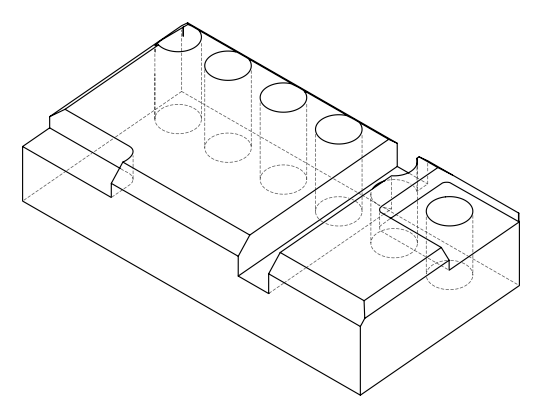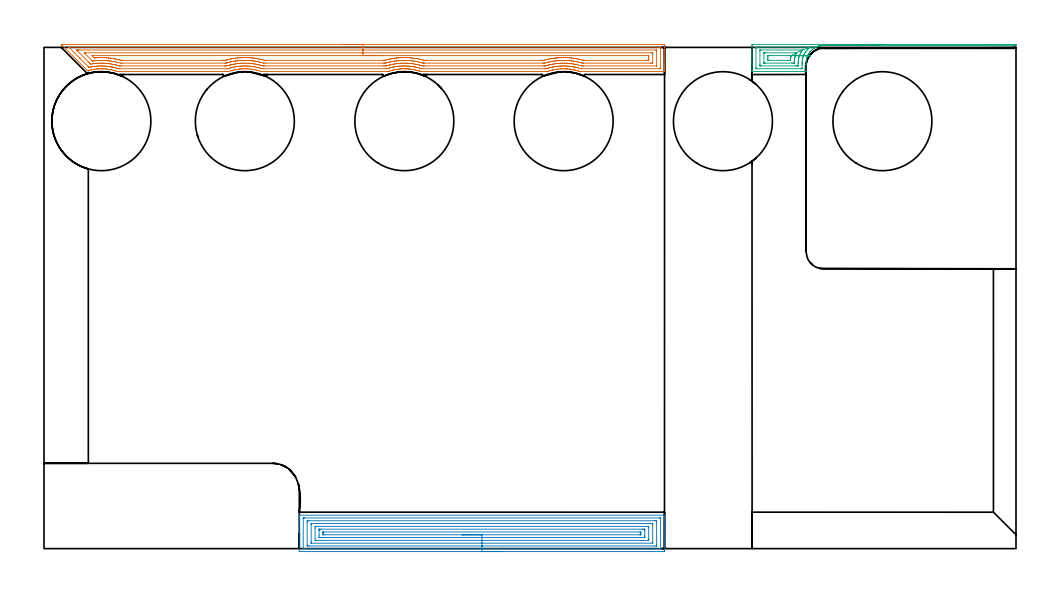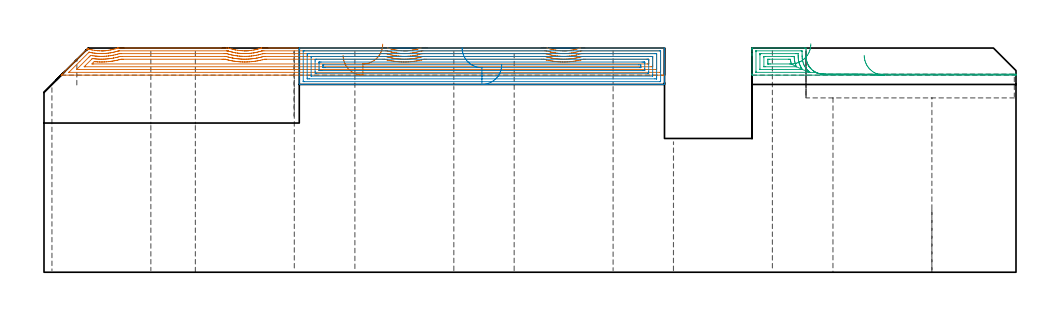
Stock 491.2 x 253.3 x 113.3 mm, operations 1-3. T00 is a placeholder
(PLAN: 15 operations, 3 tool changes, 94.5 min)
(1 AREA_MILL | FG_CHAMFER_SURFACE | UGT0205_001 | 12.26 min | 29806 mm3)
(2 AREA_MILL_1 | FG_CHAMFER_SURFACE_1 | UGT0205_001 | 10.62 min | 33862 mm3)
(3 AREA_MILL_2 | FG_CHAMFER_SURFACE_2 | UGT0205_001 | 2.42 min | 12071 mm3)
(4 AREA_MILL_3 | FG_CHAMFER_SURFACE_3 | UGT0205_001 | 7.56 min | 24013 mm3)
(5 AREA_MILL_4 | FG_CHAMFER_SURFACE_4 | UGT0205_001 | 5.31 min | 8658 mm3)
(6 AREA_MILL_5 | FG_CHAMFER_SURFACE_5 | UGT0205_001 | 12.17 min | 52395 mm3)
(7 MILL_CORNER_NOTCH_RECTANGULAR | CORNER_NOTCH_RECTANGULAR | NXT0201_012 | Follow Part, ap 4, ae 75% | 12.48 min | 205855 mm3)
(8 MILL_SLOT | SLOT_PARTIAL_RECTANGULAR | NXT0201_012 | Follow Part, ap 4, ae 75% | 21.01 min | 288629 mm3)
(9 MILL_RECTANGULAR_SLOT | SLOT_RECTANGULAR | UGT0201_019 | Follow Part, ap 10, ae 75% | 7.9 min | 519070 mm3)
(10 INDEXABLE_INSERT_DRILL_THROUGH_HOLE_FROM_SOLID | STEP1HOLE | NXT0302_038 | 0.47 min | 222355 mm3)
(11 INDEXABLE_INSERT_DRILL_THROUGH_HOLE_FROM_SOLID_1 | STEP1HOLE_1 | NXT0302_038 | 0.47 min | 222395 mm3)
(12 INDEXABLE_INSERT_DRILL_THROUGH_HOLE_FROM_SOLID_2 | STEP1HOLE_2 | NXT0302_038 | 0.47 min | 134652 mm3)
(13 INDEXABLE_INSERT_DRILL_THROUGH_HOLE_FROM_SOLID_3 | STEP1HOLE_3 | NXT0302_038 | 0.38 min | 172895 mm3)
(14 INDEXABLE_INSERT_DRILL_THROUGH_HOLE_FROM_SOLID_4 | STEP1HOLE_4 | NXT0302_038 | 0.47 min | 218298 mm3)
(15 INDEXABLE_INSERT_DRILL_THROUGH_HOLE_FROM_SOLID_5 | STEP1HOLE_5 | NXT0302_038 | 0.47 min | 222374 mm3)
(TOOL UGT0205_001 | Chamfer Mill 20 x 3 x 45 deg. | D20 FL50 Z2)
(TOOL NXT0201_012 | ENDMILL 16mm [2P460-1600-NA 1630] | D16 FL38 Z6)
(TOOL UGT0201_019 | End mill 40 mm | D40 FL63 Z6)
(TOOL NXT0302_038 | Index. Insert Drill 50mm [880-D5000L50-04] | D50 PA176 FL200 Z2)
(OP 1 AREA_MILL)
G17 G21 G94 G90
T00 M6
G54
G17 G0 G90 X151.15 Y254.8 S1061 M3
G43 Z123.3 H0
Z109.6
G94 G1 X151.188 Z108.728 F250.
X151.302 Z107.864
X151.491 Z107.012
X151.753 Z106.18
X152.087 Z105.374
X152.49 Z104.6
X152.958 Z103.864
X153.49 Z103.172
X154.079 Z102.529
X154.722 Z101.94
X155.414 Z101.409
X156.15 Z100.94
X156.924 Z100.537
X157.73 Z100.203
X158.562 Z99.941
X159.414 Z99.752
X160.278 Z99.638
X161.15 Z99.6
X312.381
X312.985 Y254.798 Z99.602
X313.582 Y254.793 Z99.604
X313.593 Y254.792 Z99.606
X313.597 Y254.196 Z100.201
X313.6 Y253.582 Z100.816
Y244.381 Z110.014
Y243.825 Z110.572
Y243.488 Z110.908
Y242.933 Z111.463
Y242.596 Z111.799
Y241.922 Z112.477
Y241.556 Z112.844
Y241.159 Z113.232
X313.59 Y241.102 Z113.288
X313.432 Y241.1 Z113.3
X271.007
X270.858 Y241.105 Z113.29
X270.777 Y241.123 Z113.274
X270.741 Y241.135 Z113.263
X270.367 Y241.254 Z113.144
X270.114 Y241.334 Z113.061
X270.048 Y241.355 Z113.041
X269.155 Y241.615 Z112.784
X268.262 Y241.841 Z112.556
X267.912 Y241.922 Z112.478
X267.881 Y241.929 Z112.471
X267.557 Y242.001 Z112.397
X267.512 Y242.011 Z112.387
X267.434 Y242.025 Z112.372
X267.37 Y242.037 Z112.36
X266.477 Y242.185 Z112.209
X265.968 Y242.257 Z112.139
X265.648 Y242.301 Z112.093
X265.585 Y242.31 Z112.085
X264.692 Y242.402 Z111.991
X264.311 Y242.428 Z111.965
X263.862 Y242.458 Z111.931
X263.799 Y242.463 Z111.927
X263.353 Y242.484 Z111.911
X263.32
X262.907 Y242.491 Z111.903
X262.014 Y242.483 Z111.911
X261.182 Y242.446 Z111.943
X261.121 Y242.444 Z111.946
X260.229 Y242.376 Z112.019
X259.336 Y242.275 Z112.12
X258.582 Y242.165 Z112.234
X258.444 Y242.144 Z112.255
X257.688 Y242.012 Z112.387
X257.551 Y241.982 Z112.417
X257.489 Y241.967 Z112.432
X257.163 Y241.888 Z112.504
X256.906 Y241.83 Z112.567
X256.658 Y241.773 Z112.625
X256.398 Y241.704 Z112.693
X256.27 Y241.668 Z112.725
X255.766 Y241.536 Z112.859
X255.639 Y241.5 Z112.899
X254.827 Y241.255 Z113.143
X254.493 Y241.146 Z113.249
X254.37 Y241.107 Z113.289
X254.314 Y241.105 Z113.291
X254.138 Y241.102 Z113.297
X190.624 Y241.1 Z113.3
X190.347 Y241.104 Z113.29
X190.175 Y241.158 Z113.236
X189.875 Y241.253 Z113.143
X189.731 Y241.299 Z113.096
X189.713 Y241.305 Z113.091
X189.521 Y241.362 Z113.035
X188.973 Y241.525 Z112.874
X188.838 Y241.563 Z112.832
X188.821 Y241.568 Z112.827
X188.383 Y241.683 Z112.716
X188.195 Y241.732 Z112.667
X187.944 Y241.796 Z112.601
X187.928 Y241.8 Z112.597
X187.012 Y242.011 Z112.387
X186.578 Y242.091 Z112.307
X186.229 Y242.15 Z112.248
X186.143 Y242.164 Z112.233
X185.25 Y242.289 Z112.105
X184.635 Y242.357 Z112.038
X184.358 Y242.387 Z112.008
X184.101 Y242.407 Z111.988
X183.479 Y242.453 Z111.937
X183.465 Y242.454 Z111.936
X183.019 Y242.477 Z111.917
X182.572 Y242.49 Z111.905
X182.126 Y242.496 Z111.9
X181.68 Y242.489 Z111.904
X180.787 Y242.453 Z111.935
X180.258 Y242.417 Z111.976
X179.906 Y242.391 Z112.001
X179.895 Z112.002
X179.002 Y242.295 Z112.099
X178.579 Y242.236 Z112.161
X178.109 Y242.168 Z112.227
X177.449 Y242.057 Z112.342
X177.217 Y242.017 Z112.381
X176.693 Y241.898 Z112.501
X176.333 Y241.815 Z112.581
X176.324 Y241.813 Z112.583
X175.896 Y241.704 Z112.695
X175.887 Y241.701 Z112.697
X175.414 Y241.579 Z112.82
X174.539 Y241.321 Z113.074
X174.239 Y241.229 Z113.17
X174.085 Y241.181 Z113.218
X173.958 Y241.142 Z113.257
X173.854 Y241.116 Z113.281
X173.667 Y241.102 Z113.298
X173.654 Y241.101 Z113.299
X109.791 Y241.1 Z113.3
X109.749 Y241.101 Z113.296
X109.743
X109.687 Y241.119 Z113.279
X109.379 Y241.22 Z113.177
X108.486 Y241.494 Z112.904
X107.658 Y241.718 Z112.68
X107.594 Y241.735 Z112.661
X107.561 Y241.742 Z112.652
X106.668 Y241.954 Z112.442
X106.411 Y242.011 Z112.386
X105.775 Y242.123 Z112.273
X104.916 Y242.256 Z112.143
X104.9 Y242.258 Z112.141
X104.023 Y242.361 Z112.035
X103.131 Y242.436 Z111.958
X102.238 Y242.479 Z111.916
X101.551 Y242.485 Z111.903
X101.346 Y242.489 Z111.902
X100.453 Y242.465 Z111.923
X99.56 Y242.413 Z111.979
X99.523 Y242.409 Z111.982
X98.936 Y242.355 Z112.042
X98.668 Y242.329 Z112.068
X97.754 Y242.208 Z112.192
X96.844 Y242.057 Z112.34
X96.589 Y242.011 Z112.387
X96.541 Y242.001 Z112.397
X95.99 Y241.876 Z112.517
X95.504 Y241.755 Z112.638
X95.274 Y241.701 Z112.699
X95.097 Y241.655 Z112.74
X94.205 Y241.401 Z112.996
X93.264 Y241.113 Z113.287
X93.254 Y241.112 Z113.288
X92.378 Y241.1 Z113.299
X37.896 Y241.101
X37.44 Y241.103 Z113.297
X37.335 Y241.102 Z113.295
X37.259 Y241.104 Z113.291
X37.224 Y241.107 Z113.287
X36.276 Y241.406 Z112.991
X36.186 Y241.433 Z112.962
X36.11 Y241.454 Z112.94
X35.293 Y241.686 Z112.713
X34.4 Y241.904 Z112.495
X33.911 Y242.012 Z112.388
X33.508 Y242.085 Z112.315
X33.313 Y242.116 Z112.283
X32.615 Y242.226 Z112.169
X31.723 Y242.34 Z112.054
X31.644 Y242.346 Z112.046
X30.83 Y242.423 Z111.975
X29.937 Y242.476 Z111.921
X29.858 Y242.478 Z111.917
X29.682 Y242.484 Z111.913
X29.491 Y242.49 Z111.906
X29.045 Y242.492 Z111.899
X28.152 Y242.474 Z111.918
X28.071 Y242.47 Z111.92
X27.26 Y242.428 Z111.968
X27.178 Y242.421 Z111.974
X26.989 Y242.405 Z111.992
X26.367 Y242.349 Z112.044
X25.474 Y242.24 Z112.156
X24.582 Y242.1 Z112.298
X24.089 Y242.012 Z112.387
X23.689 Y241.923 Z112.474
X22.771 Y241.704 Z112.695
X22.712 Y241.687 Z112.709
X22.584 Y241.654 Z112.745
X22.377 Y241.599 Z112.799
X22.345 Y241.59 Z112.807
X22.1 Y241.53 Z112.867
X22.003 Y241.508 Z112.891
X21.983 Y241.517 Z112.883
X9.017 Y254.482 Z99.917
X8.856 Y254.642 Z99.754
X8.72 Y254.783 Z99.615
X8.717 Y254.794 Z99.603
X8.72 Y254.799 Z99.599
X161.15 Y254.8 Z99.6
Y253.386 Z101.014
X311.28 Y253.385 Z101.015
X311.444 Y253.382 Z101.018
X311.552 Y253.379 Z101.021
X311.591 Y253.372 Z101.028
X311.593 Y253.36 Z101.04
X311.596 Y253.304 Z101.096
X311.6 Y252.903 Z101.497
Y243.088 Z111.312
X311.596 Y242.596 Z111.804
X311.593 Y242.547 Z111.853
X311.591 Y242.527 Z111.873
X311.525 Y242.521 Z111.879
X311.362 Y242.516 Z111.884
X311.28 Y242.515 Z111.885
X271.818
X271.655 Y242.517 Z111.883
X271.329 Y242.521 Z111.879
X271.029 Y242.596 Z111.804
X270.998 Y242.605 Z111.795
X270.114 Y242.86 Z111.54
X269.746 Y242.964 Z111.436
X269.221 Y243.096 Z111.304
X268.557 Y243.259 Z111.141
X268.427 Y243.289 Z111.111
X268.328 Y243.31 Z111.09
X267.924 Y243.39 Z111.01
X267.443 Y243.48 Z110.92
X267.391 Y243.488 Z110.912
X266.541 Y243.617 Z110.783
X266.391 Y243.639 Z110.761
X265.648 Y243.729 Z110.671
X265.377 Y243.759 Z110.641
X264.755 Y243.815 Z110.585
X264.401 Y243.842 Z110.558
X263.862 Y243.875 Z110.525
X263.458 Y243.892 Z110.508
X262.969 Y243.9 Z110.5
X262.556
X262.076 Y243.894 Z110.506
X261.68 Y243.883 Z110.517
X261.182 Y243.862 Z110.539
X260.829 Y243.842 Z110.558
X260.289 Y243.801 Z110.599
X260.001 Y243.776 Z110.624
X259.396 Y243.712 Z110.688
X259.196 Y243.688 Z110.712
X258.503 Y243.596 Z110.804
X258.408 Y243.583 Z110.817
X257.799 Y243.488 Z110.912
X257.638 Y243.46 Z110.94
X257.61 Y243.455 Z110.945
X256.891 Y243.314 Z111.086
X256.812 Y243.298 Z111.102
X256.717 Y243.276 Z111.124
X256.166 Y243.147 Z111.253
X256.013 Y243.109 Z111.291
X255.823 Y243.061 Z111.339
X255.456 Y242.963 Z111.437
X254.93 Y242.819 Z111.581
X254.757 Y242.77 Z111.63
X254.037 Y242.556 Z111.844
X253.933 Y242.53 Z111.87
X253.833 Y242.524 Z111.876
X253.63 Y242.521 Z111.879
X253.223 Y242.517 Z111.883
X253.144
X191.517 Y242.514 Z111.886
X191.111 Y242.516 Z111.884
X190.909 Y242.519 Z111.881
X190.809 Y242.521 Z111.879
X190.664 Y242.556 Z111.844
X190.624 Y242.568 Z111.832
X190.533 Y242.596 Z111.804
X189.731 Y242.829 Z111.571
X189.405 Y242.921 Z111.479
X188.838 Y243.066 Z111.334
X188.212 Y243.221 Z111.179
X187.944 Y243.281 Z111.119
X187.553 Y243.366 Z111.034
X187.079 Y243.461 Z110.939
X187.063 Y243.464 Z110.936
X186.918 Y243.488 Z110.912
X186.158 Y243.603 Z110.797
X186.024 Y243.622 Z110.778
X185.265 Y243.716 Z110.684
X185.008 Y243.745 Z110.655
X184.372 Y243.804 Z110.596
X184.027 Y243.833 Z110.567
X183.479 Y243.869 Z110.531
X183.08 Y243.887 Z110.513
X182.586 Y243.9 Z110.5
X182.168 Y243.905 Z110.495
X181.692 Y243.9 Z110.5
X181.291 Y243.889 Z110.511
X180.799 Y243.868 Z110.532
X180.438 Y243.849 Z110.551
X179.906 Y243.811 Z110.589
X179.607 Y243.787 Z110.613
X179.013 Y243.726 Z110.674
X178.8 Y243.701 Z110.699
X178.12 Y243.612 Z110.788
X178.011 Y243.597 Z110.803
X177.309 Y243.488 Z110.912
X177.239 Y243.476 Z110.924
X177.227 Y243.474 Z110.926
X176.488 Y243.334 Z111.066
X176.418 Y243.32 Z111.08
X176.333 Y243.302 Z111.098
X175.76 Y243.169 Z111.231
X175.617 Y243.135 Z111.265
X175.44 Y243.09 Z111.31
X175.049 Y242.987 Z111.413
X174.547 Y242.852 Z111.549
X174.348 Y242.795 Z111.605
X173.664 Y242.596 Z111.804
X173.656 Y242.594 Z111.806
X173.445 Y242.535 Z111.865
X173.247 Y242.522 Z111.878
X172.841 Y242.516 Z111.884
X172.761 Y242.515 Z111.885
X111.134 Y242.514 Z111.886
X110.319 Y242.518 Z111.882
X110.241 Y242.521 Z111.879
X110.169 Y242.529 Z111.871
X109.927 Y242.596 Z111.804
X109.348 Y242.768 Z111.632
X109.105 Y242.839 Z111.561
X108.454 Y243.011 Z111.389
X107.897 Y243.153 Z111.247
X107.561 Y243.23 Z111.17
X106.747 Y243.41 Z110.99
X106.31 Y243.488 Z110.912
X105.775 Y243.571 Z110.829
X105.678 Y243.585 Z110.815
X104.882 Y243.69 Z110.71
X104.652 Y243.718 Z110.682
X103.989 Y243.784 Z110.616
X103.665 Y243.812 Z110.588
X103.096 Y243.851 Z110.549
X102.713 Y243.871 Z110.529
X102.202 Y243.89 Z110.51
X101.793 Y243.897 Z110.503
X101.309 Y243.9 Z110.5
X100.905 Y243.892 Z110.508
X100.416 Y243.878 Z110.522
X100.044 Y243.86 Z110.54
X99.523 Y243.827 Z110.573
X99.208 Y243.803 Z110.597
X98.63 Y243.75 Z110.65
X98.393 Y243.725 Z110.675
X97.737 Y243.643 Z110.757
X97.601 Y243.624 Z110.776
X96.844 Y243.51 Z110.89
X96.824 Y243.507 Z110.893
X96.708 Y243.488 Z110.912
X96.067 Y243.372 Z111.028
X95.95 Y243.349 Z111.051
X95.334 Y243.212 Z111.188
X95.21 Y243.183 Z111.217
X95.057 Y243.145 Z111.255
X94.621 Y243.032 Z111.368
X94.164 Y242.911 Z111.489
X93.918 Y242.842 Z111.558
X93.271 Y242.656 Z111.744
X93.224 Y242.643 Z111.757
X93.069 Y242.596 Z111.804
X92.868 Y242.541 Z111.859
X92.786 Y242.526 Z111.874
X92.689 Y242.522 Z111.878
X92.537 Y242.517 Z111.883
X92.458 Y242.516 Z111.884
X92.378 Y242.515 Z111.885
X37.976 Y242.516 Z111.884
X37.896 Y242.517 Z111.883
X37.816 Y242.519 Z111.881
X37.667 Y242.526 Z111.874
X37.422 Y242.596 Z111.804
X37.003 Y242.723 Z111.677
X36.822 Y242.777 Z111.623
X36.11 Y242.971 Z111.429
X35.602 Y243.103 Z111.297
X35.216 Y243.195 Z111.205
X34.437 Y243.375 Z111.025
X34.374 Y243.388 Z111.012
X34.323 Y243.397 Z111.003
X33.798 Y243.488 Z110.912
X33.43 Y243.547 Z110.853
X33.361 Y243.558 Z110.842
X32.537 Y243.671 Z110.729
X32.327 Y243.698 Z110.702
X31.644 Y243.77 Z110.63
X31.333 Y243.799 Z110.601
X30.751 Y243.842 Z110.558
X30.374 Y243.865 Z110.535
X29.858 Y243.889 Z110.511
X29.446 Y243.9 Z110.5
X28.964 Y243.903 Z110.497
X28.556 Y243.897 Z110.503
X28.071 Y243.884 Z110.516
X27.692 Y243.867 Z110.533
X27.178 Y243.837 Z110.563
X26.852 Y243.814 Z110.586
X26.285 Y243.765 Z110.635
X26.034 Y243.74 Z110.66
X25.392 Y243.664 Z110.736
X25.236 Y243.644 Z110.756
X24.499 Y243.536 Z110.864
X24.457 Y243.53 Z110.87
X24.194 Y243.488 Z110.912
X23.696 Y243.398 Z111.002
X23.606 Y243.38 Z111.02
X22.959 Y243.242 Z111.158
X22.847 Y243.22 Z111.18
X22.783 Y243.208 Z111.192
X22.753
X22.712 Y243.243 Z111.157
X22.463 Y243.488 Z110.912
X18.125 Y247.825 Z106.575
X12.888 Y253.062 Z101.338
X12.768 Y253.184 Z101.216
X12.652 Y253.304 Z101.096
X12.584 Y253.378 Z101.022
X12.724 Y253.383 Z101.017
X12.807 Y253.385 Z101.015
X161.15 Y253.386 Z101.014
Y251.971 Z102.429
X308.96
X309.412 Y251.969 Z102.431
X309.562 Y251.966 Z102.434
X309.581 Y251.965 Z102.435
X309.59 Y251.931 Z102.469
X309.595 Y251.832 Z102.568
X309.598 Y251.707 Z102.693
X309.6 Y251.519 Z102.881
Y251.332 Z103.068
Y244.194 Z110.206
X309.596 Y244.006 Z110.394
X309.591 Y243.953 Z110.447
X309.587 Y243.934 Z110.466
X309.58 Y243.933 Z110.467
X309.525 Y243.93 Z110.47
X309.412 Y243.929 Z110.471
X272.793
X272.35 Y243.931 Z110.469
X271.9 Y243.936 Z110.464
X271.677 Y243.945 Z110.455
X270.102 Y244.381 Z110.019
X269.221 Y244.59 Z109.81
X268.95 Y244.652 Z109.748
X268.328 Y244.776 Z109.624
X267.847 Y244.861 Z109.539
X267.434 Y244.926 Z109.474
X266.792 Y245.023 Z109.377
X266.541 Y245.055 Z109.345
X265.772 Y245.149 Z109.251
X265.648 Y245.162 Z109.238
X264.788 Y245.24 Z109.16
X264.755 Y245.243 Z109.157
X264.307 Y245.273 Z109.127
X263.862 Y245.298 Z109.102
X263.836 Y245.299 Z109.101
X262.969 Y245.32 Z109.08
X262.921
X262.076 Y245.315 Z109.085
X262.035 Y245.314 Z109.086
X261.171 Y245.284 Z109.116
X260.934 Y245.273 Z109.127
X260.331 Y245.232 Z109.168
X260.289 Y245.228 Z109.172
X259.512 Y245.157 Z109.243
X259.396 Y245.145 Z109.255
X258.713 Y245.063 Z109.337
X258.503 Y245.036 Z109.364
X257.93 Y244.953 Z109.447
X257.61 Y244.902 Z109.498
X257.163 Y244.827 Z109.573
X256.717 Y244.744 Z109.656
X256.413 Y244.684 Z109.716
X255.823 Y244.555 Z109.845
X255.682 Y244.522 Z109.878
X255.098 Y244.381 Z110.019
X254.965 Y244.346 Z110.054
X254.93 Y244.337 Z110.063
X254.264 Y244.154 Z110.246
X254.037 Y244.091 Z110.309
X253.566 Y243.959 Z110.441
X253.48 Y243.938 Z110.462
X253.369 Y243.936 Z110.464
X253.144 Y243.933 Z110.467
X252.701 Y243.931 Z110.469
X252.251
X192.41 Y243.929 Z110.471
X191.969
X191.517 Y243.933 Z110.467
X191.297 Y243.936 Z110.464
X191.181 Y243.946 Z110.454
X191.016 Y243.989 Z110.411
X189.777 Y244.334 Z110.066
X189.731 Y244.347 Z110.053
X189.598 Y244.381 Z110.019
X188.838 Y244.563 Z109.837
X188.6 Y244.618 Z109.782
X187.944 Y244.756 Z109.644
X187.484 Y244.841 Z109.559
X187.051 Y244.91 Z109.49
X186.426 Y245.006 Z109.394
X186.158 Y245.041 Z109.359
X185.404 Y245.134 Z109.266
X185.265 Y245.149 Z109.251
X184.415 Y245.23 Z109.17
X184.372 Y245.233 Z109.167
X183.822 Y245.273 Z109.127
X183.479 Y245.292 Z109.108
X183.458 Y245.293 Z109.107
X182.586 Y245.32 Z109.08
X182.538 Y245.321 Z109.079
X181.692 Y245.32 Z109.08
X181.646 Y245.319 Z109.081
X180.799 Y245.291 Z109.109
X180.782
X180.428 Y245.273 Z109.127
X179.939 Y245.24 Z109.16
X179.906 Y245.237 Z109.163
X179.117 Y245.169 Z109.231
X179.013 Y245.158 Z109.242
X178.316 Y245.077 Z109.323
X178.12 Y245.051 Z109.349
X177.532 Y244.967 Z109.433
X177.227 Y244.92 Z109.48
X176.764 Y244.843 Z109.557
X176.333 Y244.765 Z109.635
X176.01 Y244.704 Z109.696
X175.44 Y244.581 Z109.819
X175.277 Y244.544 Z109.856
X174.6 Y244.381 Z110.019
X174.547 Y244.367 Z110.033
X173.856 Y244.179 Z110.221
X173.654 Y244.124 Z110.276
X173.158 Y243.984 Z110.416
X172.985 Y243.936 Z110.464
X172.761 Y243.934 Z110.466
X172.318 Y243.93 Z110.47
X171.868 Y243.929 Z110.471
X171.427
X111.586
X111.134 Y243.932 Z110.468
X110.686 Y243.936 Z110.464
X110.575 Y243.945 Z110.455
X110.444 Y243.981 Z110.419
X110.241 Y244.038 Z110.362
X109.473 Y244.255 Z110.145
X109.348 Y244.289 Z110.111
X108.999 Y244.381 Z110.019
X108.454 Y244.514 Z109.886
X108.28 Y244.555 Z109.845
X107.561 Y244.707 Z109.693
X107.151 Y244.79 Z109.61
X106.668 Y244.874 Z109.526
X106.08 Y244.968 Z109.432
X105.775 Y245.01 Z109.39
X105.049 Y245.106 Z109.294
X104.882 Y245.124 Z109.276
X104.054 Y245.208 Z109.192
X103.989 Y245.213 Z109.187
X103.145 Y245.273 Z109.127
X102.164 Y245.311 Z109.089
X101.309 Y245.32 Z109.08
X101.263
X100.416 Y245.3 Z109.1
X100.39 Y245.299 Z109.101
X99.848 Y245.273 Z109.127
X99.542 Y245.254 Z109.146
X99.523 Y245.253 Z109.147
X98.715 Y245.188 Z109.212
X98.63 Y245.18 Z109.22
X97.908 Y245.102 Z109.298
X97.737 Y245.081 Z109.319
X97.121 Y244.996 Z109.404
X96.844 Y244.955 Z109.445
X96.348 Y244.876 Z109.524
X95.95 Y244.808 Z109.592
X95.588 Y244.743 Z109.657
X95.057 Y244.631 Z109.769
X94.852 Y244.586 Z109.814
X94.164 Y244.423 Z109.977
X94.13 Y244.415 Z109.985
X93.995 Y244.381 Z110.019
X93.425 Y244.227 Z110.173
X93.271 Y244.185 Z110.215
X92.726 Y244.033 Z110.367
X92.378 Y243.936 Z110.464
X91.934 Y243.932 Z110.468
X91.485 Y243.93 Z110.47
X91.044 Y243.929 Z110.471
X39.24 Y243.93 Z110.47
X38.789 Y243.931 Z110.469
X38.344 Y243.933 Z110.467
X38.124 Y243.937 Z110.463
X37.896 Y243.999 Z110.401
X37.187 Y244.197 Z110.203
X37.003 Y244.247 Z110.153
X36.5 Y244.381 Z110.019
X36.11 Y244.478 Z109.922
X35.981 Y244.509 Z109.891
X35.216 Y244.678 Z109.722
X34.84 Y244.756 Z109.644
X34.323 Y244.847 Z109.553
X33.764 Y244.94 Z109.46
X33.43 Y244.988 Z109.412
X32.725 Y245.085 Z109.315
X32.537 Y245.107 Z109.293
X31.724 Y245.193 Z109.207
X31.644 Y245.2 Z109.2
X30.757 Y245.267 Z109.133
X30.651 Y245.273 Z109.127
X29.858 Y245.31 Z109.09
X29.819 Y245.311 Z109.089
X28.964 Y245.322 Z109.078
X28.915
X28.071 Y245.306 Z109.094
X28.04 Y245.305 Z109.095
X27.366 Y245.273 Z109.127
X27.188 Y245.263 Z109.137
X27.178 Y245.262 Z109.138
X26.358 Y245.2 Z109.2
X26.285 Y245.194 Z109.206
X26.198 Y245.186 Z109.214
X25.392 Y245.096 Z109.304
X24.756 Y245.016 Z109.384
X24.499 Y244.98 Z109.42
X23.579 Y244.845 Z109.555
X23.553 Y244.859 Z109.541
X23.49 Y244.916 Z109.484
X23.368 Y245.034 Z109.366
X23.126 Y245.273 Z109.127
X22.712 Y245.687 Z108.713
X16.881 Y251.519 Z102.881
X16.46 Y251.944 Z102.456
X16.447 Y251.965 Z102.435
X16.46 Y251.966 Z102.434
X16.902 Y251.97 Z102.43
X17.354 Y251.971 Z102.429
X17.794 Y251.972 Z102.428
X161.15 Y251.971 Z102.429
Y250.557 Z103.843
X306.803
X307.561 Y250.55 Z103.85
X307.59 Y250.541 Z103.859
X307.593 Y250.493 Z103.907
X307.597 Y250.389 Z104.011
X307.599 Y250.179 Z104.221
X307.6 Y249.761 Z104.639
Y246.191 Z108.209
X307.599 Y245.732 Z108.668
X307.597 Y245.516 Z108.884
X307.593 Y245.408 Z108.992
X307.59 Y245.358 Z109.042
X307.55 Y245.349 Z109.051
X306.733 Y245.343 Z109.057
X306.663
X272.723
X272.312 Y245.348 Z109.053
X272.108 Y245.35 Z109.05
X271.9 Y245.406 Z108.994
X271.717 Y245.456 Z108.944
X271.007 Y245.644 Z108.756
X270.505 Y245.775 Z108.625
X270.114 Y245.868 Z108.532
X269.339 Y246.047 Z108.353
X269.221 Y246.072 Z108.328
X268.751 Y246.165 Z108.235
X268.328 Y246.237 Z108.163
X268.242 Y246.251 Z108.149
X267.434 Y246.373 Z108.027
X267.191 Y246.408 Z107.992
X266.541 Y246.49 Z107.91
X266.173 Y246.533 Z107.867
X265.648 Y246.585 Z107.815
X265.187 Y246.626 Z107.774
X264.755 Y246.658 Z107.742
X264.229 Y246.691 Z107.709
X263.862 Y246.707 Z107.693
X263.303 Y246.724 Z107.676
X262.969 Y246.729 Z107.671
X262.405 Y246.728 Z107.672
X262.076 Y246.723 Z107.677
X261.531 Y246.709 Z107.691
X261.182 Y246.695 Z107.705
X260.677 Y246.67 Z107.73
X260.289 Y246.645 Z107.755
X259.844 Y246.61 Z107.79
X259.396 Y246.57 Z107.83
X259.029 Y246.532 Z107.868
X258.503 Y246.472 Z107.928
X258.23 Y246.438 Z107.962
X257.61 Y246.352 Z108.048
X257.447 Y246.328 Z108.072
X256.717 Y246.212 Z108.188
X256.677 Y246.205 Z108.195
X256.462 Y246.165 Z108.235
X255.928 Y246.061 Z108.339
X255.823 Y246.039 Z108.361
X255.199 Y245.897 Z108.503
X254.93 Y245.833 Z108.567
X254.482 Y245.721 Z108.679
X254.037 Y245.607 Z108.793
X253.773 Y245.537 Z108.863
X253.144 Y245.368 Z109.032
X253.066 Y245.351 Z109.049
X252.251 Y245.346 Z109.054
X252.178 Y245.345 Z109.055
X192.34 Y245.343 Z109.057
X191.929 Y245.345 Z109.055
X191.723 Y245.347 Z109.053
X191.622 Y245.35 Z109.05
X191.517 Y245.376 Z109.024
X191.377 Y245.412 Z108.988
X190.624 Y245.614 Z108.786
X190.16 Y245.736 Z108.664
X189.731 Y245.84 Z108.56
X188.989 Y246.014 Z108.386
X188.838 Y246.046 Z108.354
X188.259 Y246.165 Z108.235
X187.944 Y246.222 Z108.178
X187.877 Y246.233 Z108.167
X187.051 Y246.359 Z108.041
X186.825 Y246.392 Z108.008
X186.158 Y246.476 Z107.924
X185.805 Y246.518 Z107.882
X185.265 Y246.573 Z107.827
X184.815 Y246.615 Z107.785
X184.372 Y246.649 Z107.751
X183.853 Y246.684 Z107.716
X183.479 Y246.702 Z107.698
X182.922 Y246.722 Z107.678
X182.586 Y246.729 Z107.671
X182.019 Y246.731 Z107.669
X181.692 Y246.729 Z107.671
X181.142 Y246.715 Z107.685
X180.799 Y246.702 Z107.698
X180.287 Y246.677 Z107.723
X179.906 Y246.653 Z107.747
X179.451 Y246.62 Z107.78
X179.013 Y246.581 Z107.819
X178.634 Y246.544 Z107.856
X178.12 Y246.486 Z107.914
X177.834 Y246.451 Z107.949
X177.227 Y246.368 Z108.032
X177.049 Y246.342 Z108.058
X176.333 Y246.23 Z108.17
X176.278 Y246.221 Z108.179
X175.97 Y246.165 Z108.235
X175.525 Y246.081 Z108.319
X175.44 Y246.063 Z108.337
X174.794 Y245.919 Z108.481
X174.547 Y245.861 Z108.539
X174.075 Y245.744 Z108.656
X173.654 Y245.637 Z108.763
X173.367 Y245.56 Z108.84
X172.761 Y245.395 Z109.005
X172.664 Y245.37 Z109.03
X172.586 Y245.35 Z109.05
X172.485 Y245.348 Z109.052
X172.279 Y245.345 Z109.055
X171.868 Y245.344 Z109.056
X171.797 Y245.343 Z109.057
X111.957
X111.134 Y245.348 Z109.052
X111.057 Y245.35 Z109.05
X110.241 Y245.563 Z108.837
X109.849 Y245.665 Z108.735
X109.348 Y245.787 Z108.613
X108.67 Y245.949 Z108.451
X108.454 Y245.997 Z108.403
X107.656 Y246.165 Z108.235
X107.561 Y246.182 Z108.218
X107.541 Y246.186 Z108.214
X106.668 Y246.326 Z108.074
X106.478 Y246.355 Z108.045
X105.775 Y246.449 Z107.951
X105.45 Y246.49 Z107.91
X104.882 Y246.551 Z107.849
X104.454 Y246.592 Z107.808
X103.989 Y246.63 Z107.77
X103.488 Y246.665 Z107.735
X103.096 Y246.686 Z107.714
X102.551 Y246.71 Z107.69
X102.202 Y246.719 Z107.681
X101.639 Y246.728 Z107.672
X101.309 Y246.729 Z107.671
X100.755 Y246.719 Z107.681
X100.416 Y246.709 Z107.691
X99.894 Y246.687 Z107.713
X99.523 Y246.667 Z107.733
X99.053 Y246.635 Z107.765
X98.63 Y246.601 Z107.799
X98.231 Y246.564 Z107.836
X97.737 Y246.512 Z107.888
X97.426 Y246.476 Z107.924
X96.844 Y246.4 Z108.
X96.638 Y246.371 Z108.029
X95.95 Y246.266 Z108.134
X95.864 Y246.252 Z108.148
X95.351 Y246.165 Z108.235
X95.102 Y246.121 Z108.279
X95.057 Y246.112 Z108.288
X94.368 Y245.962 Z108.438
X94.164 Y245.915 Z108.485
X93.647 Y245.789 Z108.611
X93.271 Y245.694 Z108.706
X92.937 Y245.606 Z108.794
X92.236 Y245.415 Z108.985
X92.08 Y245.374 Z109.026
X91.996 Y245.352 Z109.048
X91.414 Y245.343 Z109.057
X39.682 Y245.344 Z109.056
X38.789 Y245.345 Z109.055
X38.717
X38.515 Y245.351 Z109.049
X37.56 Y245.609 Z108.791
X37.003 Y245.749 Z108.651
X36.37 Y245.905 Z108.495
X36.11 Y245.963 Z108.437
X35.23 Y246.152 Z108.248
X35.216 Y246.154 Z108.246
X35.155 Y246.165 Z108.235
X34.323 Y246.302 Z108.098
X34.161 Y246.327 Z108.073
X33.43 Y246.429 Z107.971
X33.126 Y246.469 Z107.931
X32.537 Y246.535 Z107.865
X32.125 Y246.577 Z107.823
X31.644 Y246.618 Z107.782
X31.153 Y246.655 Z107.745
X30.751 Y246.68 Z107.72
X30.209 Y246.707 Z107.693
X29.858 Y246.719 Z107.681
X29.293 Y246.729 Z107.671
X28.964 Y246.731 Z107.669
X28.406 Y246.724 Z107.676
X28.071 Y246.715 Z107.685
X27.542 Y246.694 Z107.706
X27.178 Y246.675 Z107.725
X26.699 Y246.644 Z107.756
X26.285 Y246.613 Z107.787
X25.873 Y246.577 Z107.823
X25.392 Y246.529 Z107.871
X25.064 Y246.493 Z107.907
X24.499 Y246.428 Z107.972
X24.456 Y246.425 Z107.975
X24.437
X24.417 Y246.442 Z107.958
X24.325 Y246.528 Z107.872
X24.145 Y246.704 Z107.696
X20.926 Y249.923 Z104.477
X20.373 Y250.486 Z103.914
X20.315 Y250.546 Z103.854
X20.378 Y250.55 Z103.85
X20.56 Y250.553 Z103.847
X20.926 Y250.557 Z103.843
X161.15
Y249.143 Z105.257
X304.947 Y249.142 Z105.258
X305.543 Y249.139 Z105.261
X305.578 Y249.136 Z105.264
X305.59 Y249.129 Z105.271
X305.596 Y249.085 Z105.315
X305.599 Y248.842 Z105.558
X305.6 Y248.19 Z106.21
Y247.297 Z107.103
Y247.058 Z107.342
X305.598 Y246.894 Z107.506
X305.594 Y246.813 Z107.587
X305.59 Y246.774 Z107.626
X305.583 Y246.764 Z107.636
X305.548 Y246.762 Z107.638
X305.246 Y246.758 Z107.642
X304.947 Y246.757 Z107.643
X304.354
X273.686
X273.092 Y246.759 Z107.641
X272.793 Y246.762 Z107.638
X272.498 Y246.767 Z107.633
X272.085 Y246.873 Z107.527
X271.38 Y247.058 Z107.342
X271.007 Y247.15 Z107.25
X270.885 Y247.18 Z107.22
X270.114 Y247.353 Z107.047
X269.737 Y247.434 Z106.966
X269.221 Y247.534 Z106.866
X268.644 Y247.634 Z106.766
X268.328 Y247.684 Z106.716
X267.589 Y247.796 Z106.604
X267.434 Y247.816 Z106.584
X266.566 Y247.925 Z106.475
X266.541 Y247.928 Z106.472
X266.335 Y247.95 Z106.45
X265.648 Y248.014 Z106.386
X265.578 Y248.02 Z106.38
X264.755 Y248.08 Z106.32
X264.616 Y248.089 Z106.311
X263.862 Y248.124 Z106.276
X263.681 Y248.131 Z106.269
X262.969 Y248.144 Z106.256
X262.773 Y248.146 Z106.254
X262.076 Y248.14 Z106.26
X261.889 Y248.137 Z106.263
X261.182 Y248.114 Z106.286
X261.024 Y248.108 Z106.292
X260.289 Y248.068 Z106.332
X260.178 Y248.061 Z106.339
X259.396 Y248. Z106.4
X259.35 Y247.996 Z106.404
X258.862 Y247.95 Z106.45
X258.539 Y247.914 Z106.486
X258.503 Y247.91 Z106.49
X257.746 Y247.813 Z106.587
X257.61 Y247.795 Z106.605
X256.967 Y247.7 Z106.7
X256.717 Y247.66 Z106.74
X256.201 Y247.572 Z106.828
X255.823 Y247.503 Z106.897
X255.451 Y247.43 Z106.97
X254.93 Y247.321 Z107.079
X254.715 Y247.273 Z107.127
X254.037 Y247.114 Z107.286
X253.991 Y247.103 Z107.297
X253.807 Y247.058 Z107.342
X253.144 Y246.883 Z107.517
X252.826 Y246.8 Z107.6
X252.696 Y246.767 Z107.633
X252.545 Y246.763 Z107.637
X252.251 Y246.761 Z107.639
X251.656 Y246.76 Z107.64
X251.358 Y246.759 Z107.641
X193.303 Y246.757 Z107.643
X192.71 Y246.758 Z107.642
X192.41 Y246.76 Z107.64
X192.115 Y246.764 Z107.636
X191.957 Y246.778 Z107.622
X191.744 Y246.831 Z107.569
X191.517 Y246.89 Z107.51
X190.884 Y247.058 Z107.342
X190.624 Y247.122 Z107.278
X190.538 Y247.143 Z107.257
X189.731 Y247.328 Z107.072
X189.383 Y247.405 Z106.995
X188.838 Y247.513 Z106.887
X188.281 Y247.614 Z106.786
X187.944 Y247.668 Z106.732
X187.223 Y247.778 Z106.622
X187.051 Y247.802 Z106.598
X186.198 Y247.91 Z106.49
X186.158 Y247.914 Z106.486
X185.824 Y247.95 Z106.45
X185.265 Y248.004 Z106.396
X185.206 Y248.009 Z106.391
X184.372 Y248.073 Z106.327
X184.24 Y248.082 Z106.318
X183.479 Y248.12 Z106.28
X183.301 Y248.127 Z106.273
X182.586 Y248.144 Z106.256
X182.388 Y248.147 Z106.253
X181.692 Y248.145 Z106.255
X181.5 Y248.142 Z106.258
X180.799 Y248.121 Z106.279
X180.635 Y248.114 Z106.286
X179.906 Y248.076 Z106.324
X179.787 Y248.069 Z106.331
X179.013 Y248.01 Z106.39
X178.957 Y248.006 Z106.394
X178.355 Y247.95 Z106.45
X178.144 Y247.926 Z106.474
X178.12 Y247.923 Z106.477
X177.349 Y247.827 Z106.573
X177.227 Y247.811 Z106.589
X176.569 Y247.715 Z106.685
X176.333 Y247.678 Z106.722
X175.802 Y247.589 Z106.811
X175.44 Y247.524 Z106.876
X175.048 Y247.449 Z106.951
X174.547 Y247.346 Z107.054
X174.311 Y247.294 Z107.106
X173.654 Y247.142 Z107.258
X173.586 Y247.125 Z107.275
X173.314 Y247.058 Z107.342
X172.875 Y246.944 Z107.456
X172.761 Y246.915 Z107.485
X172.162 Y246.764 Z107.636
X171.868 Y246.761 Z107.639
X171.274 Y246.758 Z107.642
X112.327
X112.027 Y246.759 Z107.641
X111.428 Y246.764 Z107.636
X110.225 Y247.074 Z107.326
X109.348 Y247.279 Z107.121
X109.062 Y247.343 Z107.057
X108.454 Y247.467 Z106.933
X107.946 Y247.565 Z106.835
X107.561 Y247.63 Z106.77
X106.878 Y247.74 Z106.66
X106.668 Y247.77 Z106.63
X105.845 Y247.88 Z106.52
X105.775 Y247.889 Z106.511
X105.217 Y247.95 Z106.45
X104.882 Y247.983 Z106.417
X104.845 Y247.986 Z106.414
X103.989 Y248.054 Z106.346
X103.876 Y248.062 Z106.338
X103.096 Y248.105 Z106.295
X102.933 Y248.113 Z106.287
X102.202 Y248.136 Z106.264
X102.012 Y248.14 Z106.26
X101.309 Y248.144 Z106.256
X101.116 Y248.143 Z106.257
X100.416 Y248.127 Z106.273
X100.244 Y248.122 Z106.278
X99.523 Y248.088 Z106.312
X99.392 Y248.081 Z106.319
X98.63 Y248.028 Z106.372
X98.558 Y248.022 Z106.378
X97.76 Y247.95 Z106.45
X97.739 Y247.948 Z106.452
X96.94 Y247.854 Z106.546
X96.844 Y247.841 Z106.559
X96.157 Y247.744 Z106.656
X95.95 Y247.713 Z106.687
X95.385 Y247.622 Z106.778
X95.057 Y247.566 Z106.834
X94.626 Y247.489 Z106.911
X94.164 Y247.395 Z107.005
X93.887 Y247.335 Z107.065
X93.271 Y247.195 Z107.205
X93.16 Y247.169 Z107.231
X92.706 Y247.058 Z107.342
X92.445 Y246.99 Z107.41
X92.378 Y246.972 Z107.428
X91.74 Y246.803 Z107.597
X91.628 Y246.774 Z107.626
X91.485 Y246.764 Z107.636
X90.89 Y246.759 Z107.641
X90.591 Y246.758 Z107.642
X89.999 Y246.757 Z107.643
X39.982 Y246.758 Z107.642
X39.682 Y246.759 Z107.641
X39.085 Y246.762 Z107.638
X38.941 Y246.765 Z107.635
X38.789 Y246.798 Z107.602
X37.932 Y247.021 Z107.379
X37.79 Y247.058 Z107.342
X37.003 Y247.246 Z107.154
X36.758 Y247.302 Z107.098
X36.11 Y247.437 Z106.963
X35.635 Y247.532 Z106.868
X35.216 Y247.604 Z106.796
X34.562 Y247.712 Z106.688
X34.323 Y247.747 Z106.653
X33.521 Y247.859 Z106.541
X33.43 Y247.87 Z106.53
X32.721 Y247.95 Z106.45
X32.537 Y247.969 Z106.431
X32.516 Y247.971 Z106.429
X31.644 Y248.043 Z106.357
X31.543 Y248.051 Z106.349
X30.751 Y248.1 Z106.3
X30.592 Y248.108 Z106.292
X29.858 Y248.135 Z106.265
X29.667 Y248.14 Z106.26
X28.964 Y248.146 Z106.254
X28.768
X28.071 Y248.132 Z106.268
X27.894 Y248.127 Z106.273
X27.178 Y248.096 Z106.304
X27.039 Y248.089 Z106.311
X26.285 Y248.039 Z106.361
X26.202 Y248.033 Z106.367
X25.392 Y247.967 Z106.433
X25.374 Y247.968 Z106.432
X24.499 Y248.802 Z105.598
X24.461 Y248.842 Z105.558
X24.205 Y249.136 Z105.264
X24.499 Y249.139 Z105.261
X25.092 Y249.142 Z105.258
X161.15 Y249.143 Z105.257
X162.022 Z105.295
X162.886 Z105.409
X163.738 Z105.598
X164.57 Z105.86
X165.376 Z106.194
X166.15 Z106.597
X166.886 Z107.065
X167.578 Z107.596
X168.221 Z108.186
X168.81 Z108.829
X169.342 Z109.521
X169.81 Z110.257
X170.213 Z111.031
X170.547 Z111.837
X170.809 Z112.669
X170.998 Z113.52
X171.112 Z114.385
X171.15 Z115.257
G0 Z123.3
M5
M2
(OP 2 AREA_MILL_1)
G17 G21 G94 G90
T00 M6
G54
G17 G0 G90 X231.3 Y-1.5 S1061 M3
G43 Z123.3 H0
Z104.9
G94 G1 X231.262 Z104.028 F250.
X231.148 Z103.164
X230.959 Z102.312
X230.697 Z101.48
X230.363 Z100.674
X229.96 Z99.9
X229.492 Z99.164
X228.96 Z98.472
X228.371 Z97.829
X227.728 Z97.24
X227.036 Z96.709
X226.3 Z96.24
X225.526 Z95.837
X224.72 Z95.503
X223.888 Z95.241
X223.036 Z95.052
X222.172 Z94.938
X221.3 Z94.9
X129.632
X129.153 Y-1.495 Z94.903
X129.01 Y-1.492 Z94.906
X129. Y-1.345 Z95.053
Y13.23 Z109.626
Y15.608 Z112.003
Y16.333 Z112.733
Y16.559 Z112.959
X129.003 Y16.732 Z113.125
X129.01 Y16.897 Z113.289
X129.185 Y16.9 Z113.3
X313.415
X313.59 Y16.897 Z113.289
X313.598 Y16.732 Z113.125
X313.6 Y16.559 Z112.959
Y16.334 Z112.733
Y15.608 Z112.003
Y14.367 Z110.764
Y12.972 Z109.368
Y-0.829 Z95.569
X313.597 Y-1.087 Z95.311
X313.59 Y-1.492 Z94.905
X313.385 Y-1.496 Z94.902
X312.968 Y-1.5 Z94.9
X221.3
Y-0.086 Z96.314
X131.42 Y-0.085 Z96.315
X131.294 Y-0.084 Z96.316
X131.054 Y-0.079 Z96.321
X131.009 Y-0.073 Z96.327
X131.005 Y-0.04 Z96.36
X131.003 Y-0.004 Z96.396
X131. Y0.204 Z96.604
Y15.28 Z111.68
X131.002 Y15.39 Z111.79
X131.006 Y15.463 Z111.863
X131.01 Y15.48 Z111.88
X131.014 Y15.482 Z111.882
X131.036 Y15.483 Z111.883
X131.42 Y15.485 Z111.885
X131.545 Y15.486 Z111.886
X311.18 Y15.485 Z111.885
X311.306 Y15.484 Z111.884
X311.546 Y15.479 Z111.879
X311.591 Y15.473 Z111.873
X311.595 Y15.44 Z111.84
X311.597 Y15.404 Z111.804
X311.6 Y15.196 Z111.596
Y0.12 Z96.52
X311.598 Y0.01 Z96.41
X311.594 Y-0.063 Z96.337
X311.59 Y-0.08 Z96.32
X311.587 Y-0.082 Z96.318
X311.564 Y-0.084 Z96.316
X311.18 Y-0.086 Z96.314
X311.055
X221.3
Y1.328 Z97.728
X134.103 Y1.329 Z97.729
X133.43 Y1.332 Z97.732
X133.209 Y1.336 Z97.736
X133.01 Y1.35 Z97.75
X133.004 Y1.549 Z97.949
X133.001 Y1.754 Z98.154
X133. Y13.177 Z109.577
X133.004 Y13.851 Z110.251
X133.007 Y14.05 Z110.45
X133.019 Y14.065 Z110.465
X133.041 Y14.068 Z110.468
X133.097 Y14.07 Z110.47
X133.209 Y14.071 Z110.471
X133.879 Y14.072 Z110.472
X308.497 Y14.071 Z110.471
X309.17 Y14.068 Z110.468
X309.391 Y14.064 Z110.464
X309.59 Y14.05 Z110.45
X309.595 Y13.851 Z110.251
X309.599 Y13.646 Z110.046
X309.6 Y2.223 Z98.623
X309.596 Y1.549 Z97.949
X309.594 Y1.35 Z97.75
X309.581 Y1.335 Z97.735
X309.559 Y1.332 Z97.732
X309.503 Y1.33 Z97.73
X309.391 Y1.329 Z97.729
X308.721 Y1.328 Z97.728
X221.3
Y2.743 Z99.143
X135.15
X135.071 Y2.744 Z99.144
X135.035 Y2.747 Z99.147
X135.017 Y2.749 Z99.149
X135.01 Y2.761 Z99.161
X135.007 Y2.869 Z99.269
X135. Y3.304 Z99.704
Y12.091 Z108.491
X135.003 Y12.532 Z108.932
X135.007 Y12.64 Z109.04
X135.01 Y12.649 Z109.049
X135.02 Y12.652 Z109.052
X135.057 Y12.655 Z109.055
X135.127 Y12.657 Z109.057
X307.45
X307.529 Y12.656 Z109.056
X307.565 Y12.653 Z109.053
X307.583 Y12.651 Z109.051
X307.59 Y12.639 Z109.039
X307.593 Y12.531 Z108.931
X307.6 Y12.096 Z108.496
Y3.309 Z99.709
X307.597 Y2.868 Z99.268
X307.593 Y2.76 Z99.16
X307.59 Y2.751 Z99.151
X307.58 Y2.748 Z99.148
X307.543 Y2.745 Z99.145
X307.473 Y2.743 Z99.143
X221.3
Y4.157 Z100.557
X137.709 Y4.158 Z100.558
X137.681
X137.01 Y4.185 Z100.585
X137.001 Y4.853 Z101.253
Y10.336 Z106.736
X137.004 Y11.001 Z107.401
X137.01 Y11.215 Z107.615
X137.653 Y11.242 Z107.642
X137.681
X304.891
X304.919
X305.59 Y11.215 Z107.615
X305.599 Y10.547 Z106.947
Y5.064 Z101.464
X305.596 Y4.399 Z100.799
X305.59 Y4.185 Z100.585
X304.947 Y4.158 Z100.558
X304.919
X221.3 Y4.157 Z100.557
Y5.571 Z101.971
X140.364
X139.846 Y5.572 Z101.972
X139.469 Y5.574 Z101.974
X139.092 Y5.578 Z101.978
X139.01 Y5.59 Z101.99
X139.006 Y5.666 Z102.066
X139.002 Y5.789 Z102.189
X139. Y6.821 Z103.221
Y9.04 Z105.44
X139.002 Y9.457 Z105.857
X139.005 Y9.688 Z106.088
X139.01 Y9.802 Z106.202
X139.013 Y9.822 Z106.222
X139.038 Y9.825 Z106.225
X139.093 Y9.827 Z106.227
X139.469 Y9.828 Z106.228
X139.986 Y9.829 Z106.229
X302.236
X302.754 Y9.828 Z106.228
X303.131 Y9.826 Z106.226
X303.508 Y9.822 Z106.222
X303.59 Y9.81 Z106.21
X303.594 Y9.734 Z106.134
X303.598 Y9.611 Z106.011
X303.599 Y9.457 Z105.857
X303.6 Y8.996 Z105.396
Y6.36 Z102.76
X303.598 Y5.943 Z102.343
X303.595 Y5.712 Z102.112
X303.59 Y5.598 Z101.998
X303.587 Y5.578 Z101.978
X303.562 Y5.575 Z101.975
X303.507 Y5.573 Z101.973
X303.131 Y5.572 Z101.972
X302.614 Y5.571 Z101.971
X221.3
Y6.985 Z103.385
X141.985 Y6.986 Z103.386
X141.258 Y6.989 Z103.389
X141.085 Y6.992 Z103.392
X141.009 Y6.996 Z103.396
X141.006 Y7.017 Z103.417
X141.002 Y7.073 Z103.473
X141. Y7.7 Z104.1
X141.001 Y7.953 Z104.353
X141.005 Y8.207 Z104.607
X141.01 Y8.375 Z104.775
X141.017 Y8.409 Z104.809
X141.032 Y8.41 Z104.81
X141.076 Y8.412 Z104.812
X141.258 Y8.414 Z104.814
X141.425 Y8.415 Z104.815
X300.615 Y8.414 Z104.814
X301.342 Y8.411 Z104.811
X301.515 Y8.408 Z104.808
X301.591 Y8.404 Z104.804
X301.594 Y8.383 Z104.783
X301.598 Y8.327 Z104.727
X301.6 Y7.7 Z104.1
X301.599 Y7.447 Z103.847
X301.595 Y7.193 Z103.593
X301.59 Y7.025 Z103.425
X301.583 Y6.991 Z103.391
X301.568 Y6.99 Z103.39
X301.524 Y6.988 Z103.388
X301.342 Y6.986 Z103.386
X301.175 Y6.985 Z103.385
X221.3
X220.428 Z103.423
X219.564 Z103.537
X218.712 Z103.726
X217.88 Z103.988
X217.074 Z104.322
X216.3 Z104.725
X215.564 Z105.194
X214.872 Z105.725
X214.229 Z106.314
X213.64 Z106.957
X213.108 Z107.65
X212.64 Z108.385
X212.237 Z109.159
X211.903 Z109.965
X211.641 Z110.797
X211.452 Z111.649
X211.338 Z112.514
X211.3 Z113.385
G0 Z123.3
M5
M2
(OP 3 AREA_MILL_2)
G17 G21 G94 G90
T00 M6
G54
G17 G0 G90 X414.5 Y254.8 S1061 M3
G43 Z123.3 H0
Z109.6
G94 G1 X414.538 Z108.728 F250.
X414.652 Z107.864
X414.841 Z107.012
X415.103 Z106.18
X415.437 Z105.374
X415.84 Z104.6
X416.308 Z103.864
X416.84 Z103.172
X417.429 Z102.529
X418.072 Z101.94
X418.764 Z101.408
X419.5 Z100.94
X420.274 Z100.537
X421.08 Z100.203
X421.912 Z99.941
X422.764 Z99.752
X423.628 Z99.638
X424.5 Z99.6
X490.75
X491.033 Y254.798 Z99.602
X491.173 Y254.794 Z99.605
X491.198 Y254.792 Z99.606
X491.195 Y254.425 Z99.967
X491.19 Y254.302 Z100.088
X491.033 Y254.3 Z100.1
X395.02
X394.175 Y254.298 Z100.096
X394.136
X394.072 Y254.297 Z100.097
X393.952 Y254.296
X393.805 Y254.291 Z100.1
X393.728 Y254.29 Z100.104
X393.478 Y254.275 Z100.122
X393.283 Y254.263 Z100.134
X393.217 Y254.255 Z100.141
X392.836 Y254.215 Z100.181
X392.664 Y254.189 Z100.21
X392.391 Y254.144 Z100.249
X391.944 Y254.05 Z100.344
X391.903 Y254.039 Z100.354
X391.719 Y253.993 Z100.406
X391.499 Y253.934 Z100.465
X391.051 Y253.788 Z100.61
X391.01 Y253.773 Z100.625
X390.607 Y253.624 Z100.776
X390.545 Y253.598 Z100.802
X390.428 Y253.55 Z100.849
X390.117 Y253.399 Z100.994
X390.069 Y253.377 Z101.018
X389.715 Y253.195 Z101.204
X389.283 Y252.938 Z101.461
X388.932 Y252.709 Z101.69
X388.86 Y252.662 Z101.737
X388.823 Y252.636 Z101.763
X388.538 Y252.412 Z101.988
X388.371 Y252.279 Z102.117
X387.931 Y251.906 Z102.494
X387.795 Y251.775 Z102.624
X387.472 Y251.433 Z102.966
X387.409 Y251.366 Z103.033
X387.289 Y251.228 Z103.17
X387.155 Y251.073 Z103.323
X387.039 Y250.941 Z103.457
X386.997 Y250.888 Z103.512
X386.945 Y250.815 Z103.585
X386.811 Y250.627 Z103.769
X386.694 Y250.466 Z103.933
X386.682 Y250.449 Z103.95
X386.613 Y250.343 Z104.056
X386.509 Y250.181 Z104.215
X386.396 Y250.01 Z104.39
X386.39 Y250. Z104.399
X386.342 Y249.917 Z104.483
X386.237 Y249.735 Z104.661
X386.147 Y249.581 Z104.816
X385.92 Y249.112 Z105.286
X385.805 Y248.842 Z105.556
X385.731 Y248.671 Z105.728
X385.567 Y248.225 Z106.174
X385.432 Y247.779 Z106.612
X385.318 Y247.335 Z107.06
X385.256 Y247.053 Z107.345
X385.206 Y246.681 Z107.719
X385.175 Y246.45 Z107.95
X385.155 Y246.165 Z108.234
X385.114 Y245.562 Z108.837
X385.101 Y244.674 Z109.725
X385.1 Y241.123 Z113.274
X385.092 Y241.105 Z113.291
X384.315 Y241.1 Z113.3
X357.967
X357.81 Y241.103 Z113.288
X357.807 Y241.157 Z113.235
X357.8 Y241.553 Z112.847
Y241.927 Z112.472
Y242.596 Z111.799
Y243.823 Z110.574
Y244.381 Z110.014
Y244.994 Z109.401
Y254.196 Z100.201
X357.802 Y254.477 Z99.92
X357.81 Y254.792 Z99.606
X358.124 Y254.799 Z99.599
X424.5 Y254.8 Z99.6
X411.104 Y254.3 Z100.1
X395.008
X394.175 Y254.298 Z100.096
X394.136
X393.952 Y254.296 Z100.097
X393.805 Y254.291 Z100.1
X393.728 Y254.29 Z100.104
X393.478 Y254.275 Z100.122
X393.283 Y254.263 Z100.134
X392.834 Y254.215 Z100.181
X392.664 Y254.189 Z100.21
X392.507 Y254.163 Z100.232
X392.391 Y254.144 Z100.249
X391.944 Y254.05 Z100.344
X391.646 Y253.973 Z100.426
X391.499 Y253.934 Z100.465
X391.051 Y253.788 Z100.61
X390.582 Y253.613 Z100.786
X390.428 Y253.55 Z100.849
X390.33 Y253.502 Z100.895
X389.804 Y253.484 Z100.916
X387.065 Y253.38 Z101.02
X387.058 Y253.37 Z101.03
X387.035 Y253.347 Z101.053
X386.507 Y252.896 Z101.504
X386.099 Y252.521 Z101.879
X386.044 Y252.466 Z101.934
X385.994 Y252.412 Z101.988
X385.621 Y251.997 Z102.403
X385.207 Y251.518 Z102.882
X384.843 Y250.99 Z103.41
X384.606 Y250.627 Z103.773
X384.493 Y250.446 Z103.954
X384.312 Y250.139 Z104.261
X384.177 Y249.87 Z104.53
X384.114 Y249.735 Z104.665
X383.901 Y249.253 Z105.147
X383.738 Y248.842 Z105.558
X383.652 Y248.61 Z105.79
X383.443 Y247.95 Z106.45
X383.438 Y247.931 Z106.469
X383.419 Y247.86 Z106.54
X383.276 Y247.201 Z107.199
X383.255 Y247.058 Z107.342
X383.177 Y246.408 Z107.992
X383.158 Y246.165 Z108.235
X383.121 Y245.571 Z108.829
X383.113 Y245.273 Z109.127
X383.103 Y244.697 Z109.703
X383.099 Y242.916 Z111.484
X383.093 Y242.596 Z111.804
X383.091 Y242.531 Z111.869
X382.853 Y242.521 Z111.879
X382.69 Y242.516 Z111.884
X382.608 Y242.515 Z111.885
X360.118
X359.954 Y242.518 Z111.882
X359.847 Y242.521 Z111.879
X359.809 Y242.528 Z111.872
X359.807 Y242.54 Z111.86
X359.804 Y242.596 Z111.804
X359.8 Y242.995 Z111.405
Y252.811 Z101.589
X359.804 Y253.304 Z101.096
X359.806 Y253.353 Z101.047
X359.809 Y253.373 Z101.027
X359.873 Y253.379 Z101.021
X360.036 Y253.384 Z101.016
X360.119 Y253.385 Z101.015
X386.992
X387.033 Y253.384 Z101.016
X387.065 Y253.38 Z101.02
X383.273 Y251.962 Z102.438
X382.983 Y251.519 Z102.881
X382.805 Y251.241 Z103.159
X382.526 Y250.791 Z103.609
X382.467 Y250.686 Z103.714
X382.437 Y250.627 Z103.773
X382.176 Y250.085 Z104.316
X382.019 Y249.735 Z104.665
X381.906 Y249.462 Z104.938
X381.669 Y248.842 Z105.558
X381.66 Y248.816 Z105.584
X381.633 Y248.73 Z105.67
X381.461 Y248.122 Z106.278
X381.42 Y247.95 Z106.45
X381.295 Y247.396 Z107.004
X381.249 Y247.058 Z107.342
X381.194 Y246.604 Z107.796
X381.158 Y246.165 Z108.235
X381.132 Y245.774 Z108.626
X381.115 Y245.273 Z109.127
X381.106 Y244.907 Z109.493
X381.099 Y244.022 Z110.378
X381.095 Y243.969 Z110.431
X381.091 Y243.942 Z110.458
X381.077 Y243.935 Z110.465
X380.966 Y243.933 Z110.467
X380.74 Y243.93 Z110.47
X380.3 Y243.929 Z110.471
X379.847 Y243.928 Z110.472
X362.438 Y243.929 Z110.471
X361.986 Y243.931 Z110.469
X361.836 Y243.934 Z110.466
X361.818 Y243.935 Z110.465
X361.81 Y243.972 Z110.428
X361.805 Y244.071 Z110.329
X361.802 Y244.195 Z110.205
X361.8 Y244.381 Z110.019
Y244.567 Z109.833
Y251.705 Z102.695
X361.804 Y251.891 Z102.509
X361.808 Y251.944 Z102.456
X361.812 Y251.966 Z102.434
X361.818 Y251.967 Z102.433
X361.873 Y251.97 Z102.43
X361.986 Y251.971 Z102.429
X383.125
X383.17 Y251.97 Z102.43
X383.273 Y251.962 Z102.438
X380.263 Y250.55 Z103.85
X380.257 Y250.524 Z103.876
X380.246 Y250.491 Z103.909
X379.909 Y249.673 Z104.727
X379.847 Y249.508 Z104.892
X379.633 Y248.842 Z105.558
X379.482 Y248.315 Z106.085
X379.395 Y247.95 Z106.45
X379.314 Y247.59 Z106.81
X379.24 Y247.058 Z107.342
X379.209 Y246.803 Z107.597
X379.152 Y246.165 Z108.235
X379.138 Y245.982 Z108.418
X379.11 Y245.517 Z108.883
X379.099 Y245.349 Z109.051
X379.056 Y245.347 Z109.053
X378.954 Y245.344 Z109.056
X378.884 Y245.343 Z109.057
X378.061
X364.596
X363.836 Y245.344 Z109.056
X363.814 Y245.346 Z109.054
X363.809 Y245.348 Z109.052
X363.806 Y245.356 Z109.044
X363.802 Y245.408 Z108.992
X363.8 Y245.512 Z108.888
Y245.721 Z108.679
X363.801 Y250.383 Z104.017
X363.803 Y250.491 Z103.909
X363.807 Y250.544 Z103.856
X363.81 Y250.551 Z103.849
X363.817 Y250.554 Z103.846
X363.843 Y250.556 Z103.844
X364.665 Y250.557 Z103.843
X379.917
X380.263 Y250.55 Z103.85
X377.657 Y249.136 Z105.264
X377.622 Y248.995 Z105.405
X377.499 Y248.512 Z105.888
X377.367 Y247.95 Z106.45
X377.333 Y247.785 Z106.615
X377.225 Y247.058 Z107.342
X377.217 Y247.009 Z107.391
X377.168 Y246.764 Z107.636
X376.574 Y246.759 Z107.641
X376.275 Y246.758 Z107.642
X366.451
X365.855 Y246.761 Z107.639
X365.821 Y246.764 Z107.636
X365.81 Y246.771 Z107.629
X365.804 Y246.813 Z107.587
X365.801 Y247.058 Z107.342
X365.8 Y247.708 Z106.692
Y248.601 Z105.799
Y248.842 Z105.558
X365.802 Y249.005 Z105.395
X365.806 Y249.086 Z105.314
X365.81 Y249.125 Z105.275
X365.816 Y249.136 Z105.264
X365.85 Y249.137 Z105.263
X366.152 Y249.142 Z105.258
X366.451 Y249.143 Z105.257
X367.043
X376.867
X377.168 Y249.141 Z105.259
X377.469 Y249.139 Z105.261
X377.657 Y249.136 Z105.264
X378.527 Y249.122 Z105.316
X379.39 Y249.108 Z105.444
X380.239 Y249.094 Z105.646
X381.066 Y249.081 Z105.922
X381.867 Y249.069 Z106.268
X382.634 Y249.056 Z106.684
X383.362 Y249.045 Z107.164
X384.046 Y249.034 Z107.706
X384.679 Y249.024 Z108.305
X385.258 Y249.015 Z108.958
X385.778 Y249.006 Z109.658
X386.235 Y248.999 Z110.402
X386.626 Y248.993 Z111.182
X386.947 Y248.988 Z111.993
X387.196 Y248.984 Z112.829
X387.371 Y248.981 Z113.683
X387.471 Y248.979 Z114.55
X387.495 Z115.422
G0 Z123.3
M5
M2
